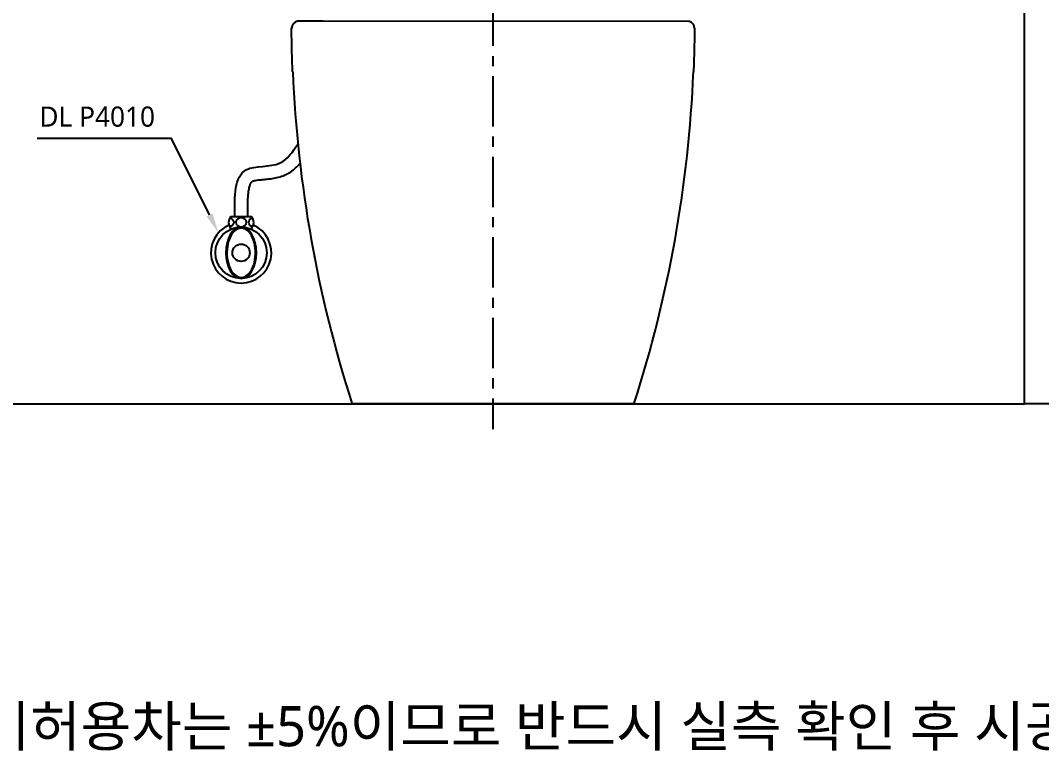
# Model space of a CAD drawing. Extents: x -4361 to 1554, y -156 to 2372.
# Drawn here: x -3298 to -2285, y -156 to 572 of the extents above; entities that cross this region are included whole.
import ezdxf

# ---------------------------------------------------------------- set-up
doc = ezdxf.new("R2010")
doc.units = 0
doc.header["$LTSCALE"] = 20
doc.header["$MEASUREMENT"] = 0
doc.linetypes.add('CENTER', pattern=[2, 1.25, -0.25, 0.25, -0.25])
doc.layers.get('0').update_dxf_attribs({"linetype": 'CONTINUOUS'})
for name, color, linetype in [('2', 2, 'CONTINUOUS'), ('3', 3, 'CONTINUOUS'), ('4', 4, 'CONTINUOUS'), ('6', 6, 'CONTINUOUS'), ('CENTER', 2, 'CENTER')]:
    doc.layers.add(name, color=color, linetype=linetype)
doc.styles.add('GHS', font='romans', dxfattribs={"bigfont": 'ghs'})
doc.styles.add('ROMANS', font='NanumGothic.ttf', dxfattribs={"height": 10.144927})

msp = doc.modelspace()

# ---------------------------------------------------------------- linework, layer by layer
for p, q in [((-2969.4, 192.1), (-2969.3, 191.9)), ((-2969.3, 191.7), (-2969.2, 191.6)), ((-2958.3, 191.3), (-2969.2, 191.3)), ((-2969.1, 191.7), (-2968.9, 191.3)), ((-2892.8, 191.3), (-2958.3, 191.3)), ((-2765.5, 191.3), (-2892.8, 191.3)), ((-2700, 191.3), (-2765.5, 191.3)), ((-2689.2, 191.3), (-2700, 191.3)), ((-2689.1, 191.6), (-2689, 191.6)), ((-2689, 191.9), (-2688.9, 192.1))]:
    msp.add_line(p, q)
at = {"flags": 128}
msp.add_lwpolyline([(-2634.9, 571.1), (-2998, 571.2), (-3003.8, 571.2), (-3008.7, 571.2), (-3012.9, 571.2), (-3016.3, 571.2), (-3019.5, 571.2), (-3021.7, 571.2), (-3023, 571.2), (-3023.4, 571.2)], dxfattribs=at)
for centre, radius, start, end in [((-3022.1, 564.3), 7, 100.6877, 180.3474), ((-1774.5, 575.1), 1254.7, 182.463, 197.7765), ((-3883.1, 575), 1254.1, 342.2197, 357.5409)]:
    msp.add_arc(centre, radius, start, end)
for points, knots in [([(-2629.2, 564.3), (-2629.2, 564.8), (-2629.3, 565.8), (-2629.8, 567.3), (-2630.6, 568.6), (-2631.6, 569.7), (-2632.8, 570.3), (-2633.8, 571), (-2634.6, 571.1), (-2634.9, 571.1)], [0, 0, 0, 0, 0.162311, 0.325293, 0.484256, 0.634293, 0.781236, 0.898021, 1, 1, 1, 1]), ([(-3028.1, 521.1), (-3028.4, 528.3), (-3028.7, 535.5), (-3029, 549.9), (-3029.1, 557.1), (-3029.1, 564.3)], [0, 0, 0, 0, 0.5, 0.5, 1, 1, 1, 1]), ([(-2629.2, 564.3), (-2629.2, 557.1), (-2629.3, 549.9), (-2629.6, 535.5), (-2629.9, 528.3), (-2630.2, 521.1)], [0, 0, 0, 0, 0.5, 0.5, 1, 1, 1, 1])]:
    msp.add_open_spline(points, degree=3, knots=knots)
for points, degree in [([(-3029.1, 564.3), (-3029.1, 564.3), (-3029.1, 564.3), (-3029.1, 564.3)], 3), ([(-2629.2, 564.3), (-2629.2, 564.3), (-2629.2, 564.3), (-2629.2, 564.3)], 3), ([(-2969.2, 191.6), (-2969.2, 191.3)], 1), ([(-2689.1, 191.6), (-2689.2, 191.3)], 1)]:
    msp.add_open_spline(points, degree=degree)
at = {"color": 4}
msp.add_spline([(-3085.5, 377.3), (-3074.1, 423.8), (-3040.5, 430.6), (-3023, 449.3)], degree=3, dxfattribs=at)
msp.add_open_spline([(-3072.5, 377.5), (-3072.5, 378.4), (-3072.5, 379.4), (-3072.6, 382.1), (-3072.6, 383.9), (-3072.6, 388.8), (-3072.6, 391.8), (-3072.3, 397.5), (-3072.1, 400.1), (-3071.5, 404), (-3071.2, 405.5), (-3070.6, 408), (-3070.2, 409.1), (-3069.6, 410.4), (-3069.4, 410.9), (-3068.9, 411.5), (-3068.8, 411.7), (-3068.5, 412), (-3068.3, 412.1), (-3068.2, 412.2), (-3068.1, 412.3), (-3068, 412.3), (-3068, 412.3), (-3067.9, 412.4), (-3067.8, 412.4), (-3067.5, 412.5), (-3067.3, 412.6), (-3066.5, 412.9), (-3065.9, 413), (-3064.2, 413.4), (-3063.2, 413.5), (-3061, 413.8), (-3059.8, 413.9), (-3057.2, 414.1), (-3055.8, 414.3), (-3052.9, 414.5), (-3051.4, 414.7), (-3047.9, 415.1), (-3045.9, 415.5), (-3041.7, 416.4), (-3039.6, 417), (-3036.8, 418.1), (-3036.2, 418.3), (-3035.1, 418.8), (-3034.6, 419), (-3033.7, 419.5), (-3033.2, 419.7), (-3031.9, 420.5), (-3031, 421), (-3028.3, 422.8), (-3026.6, 424.2), (-3023.6, 427), (-3022.3, 428.4), (-3021, 429.9), (-3020.9, 430), (-3020.9, 430)], degree=3, knots=[0, 0, 0, 0, 2.202181, 2.202181, 6.606543, 6.606543, 14.528768, 14.528768, 22.450993, 22.450993, 28.227361, 28.227361, 34.00373, 34.00373, 38.064967, 38.064967, 42.126205, 42.126205, 46.187442, 46.187442, 47.496444, 47.496444, 48.547049, 48.547049, 49.597655, 49.597655, 51.698866, 51.698866, 55.567784, 55.567784, 59.436701, 59.436701, 63.305618, 63.305618, 67.174536, 67.174536, 71.043453, 71.043453, 75.748337, 75.748337, 80.453221, 80.453221, 81.702147, 81.702147, 82.736163, 82.736163, 83.770178, 83.770178, 85.838208, 85.838208, 90.325777, 90.325777, 94.813346, 94.813346, 94.972822, 94.972822, 94.972822, 94.972822], dxfattribs=at)
at = {"layer": '3', "color": 7}
msp.add_lwpolyline([(-4229.2, 2116.4), (-4229.2, 2371.7), (-1594, 2371.7), (-1594, 191.3), (-2301.7, 191.3)], dxfattribs=at)
at = {"layer": '3', "extrusion": (0, 0, -1)}
msp.add_lwpolyline([(3110.6, 379), (3148.4, 454.7), (3281.7, 454.7)], dxfattribs=at)
msp.add_solid([(3113.6, 377.5), (3101.7, 361.1), (3107.7, 380.5)], dxfattribs=at)
at = {"layer": '4'}
for p, q in [((-3089.7, 377.3), (-3085.5, 377.3)), ((-3085.5, 377.3), (-3068.7, 377.3)), ((-3089.7, 364.6), (-3089.7, 365.3)), ((-3089.7, 365.3), (-3087.8, 365.3)), ((-3088.4, 365.1), (-3088.4, 365.3)), ((-3070.5, 365.3), (-3068.7, 365.3)), ((-3069.9, 365.1), (-3069.9, 365.3)), ((-3068.7, 364.6), (-3068.7, 365.3))]:
    msp.add_line(p, q, dxfattribs=at)
for radius in [25.5, 8.62]:
    msp.add_circle((-3079.2, 341.3), radius, dxfattribs=at)
for centre, radius, start, end in [((-3081.7, 371.3), 10, 143.1301, 216.8699), ((-3076.7, 371.3), 10, 323.1301, 36.8699), ((-3079.2, 341.3), 30, 113.9173, 66.0827)]:
    msp.add_arc(centre, radius, start, end, dxfattribs=at)
at = {"layer": '4', "extrusion": (0, 0, -1)}
for centre, start_param, end_param in [((-3091.8, 371.6), 1.824119, 4.49897), ((-3066.4, 371.6), 4.942097, 7.58465)]:
    msp.add_ellipse(centre, major_axis=(-5.23, 0), ratio=0.866391, start_param=start_param, end_param=end_param, dxfattribs=at)
for centre, major_axis, ratio in [((-3079.2, 371.6), (-5.23, 0), 0.866391), ((-3079.2, 341.3), (0, 25.5), 0.596529)]:
    msp.add_ellipse(centre, major_axis=major_axis, ratio=ratio, dxfattribs=at)
at = {"layer": '4'}
msp.add_open_spline([(-3079.2, 365.8), (-3077.1, 365.8), (-3075, 365), (-3071.1, 361.8), (-3069.3, 359.3), (-3066.6, 353.3), (-3065.6, 349.7), (-3064.8, 342.2), (-3064.9, 338.3), (-3066.1, 330.9), (-3067.2, 327.5), (-3070.3, 321.9), (-3072.1, 319.8), (-3076.1, 317.1), (-3078.2, 316.6), (-3082.4, 317.2), (-3084.5, 318.3), (-3088.2, 322.2), (-3089.9, 324.9), (-3092.3, 331.3), (-3093.1, 335), (-3093.5, 342.6), (-3093.2, 346.5), (-3091.6, 353.7), (-3090.3, 356.9), (-3087, 362), (-3085.1, 363.9), (-3081.8, 365.5), (-3080.5, 365.8), (-3079.2, 365.8)], degree=3, knots=[0, 0, 0, 0, 0.46111, 0.46111, 0.922219, 0.922219, 1.383329, 1.383329, 1.844439, 1.844439, 2.305549, 2.305549, 2.766658, 2.766658, 3.227768, 3.227768, 3.688878, 3.688878, 4.149988, 4.149988, 4.611097, 4.611097, 5.072207, 5.072207, 5.533317, 5.533317, 5.994427, 5.994427, 6.283185, 6.283185, 6.283185, 6.283185], dxfattribs=at)
at = {"layer": '6'}
msp.add_lwpolyline([(-3229.2, 2116.4), (-4229.2, 2116.4), (-4229.2, 191.3), (-2301.7, 191.3), (-2301.7, 1216.3)], dxfattribs=at)
at = {"layer": 'CENTER', "color": 1, "linetype": 'CENTER', "ltscale": 2}
msp.add_line((-2829.2, 756.7), (-2829.2, 166.2), dxfattribs=at)

# ---------------------------------------------------------------- texts
at = {"layer": '2', "insert": (-3279.5, 476.4), "char_height": 20, "attachment_point": 4, "style": 'ROMANS'}
msp.add_mtext('DL P4010', dxfattribs=at)
at = {"layer": '3', "color": 1, "insert": (-4242, -108.8), "char_height": 40, "attachment_point": 1, "style": 'GHS'}
msp.add_mtext_dynamic_manual_height_columns('{\\fNanumGothic|b0|i0|c129|p50;※주의: 비데 개폐높이 포함, 설치부위 도기허용차는 ±5%이므로 반드시 실측 확인 후 시공하십시오.}', width=2648.262, gutter_width=13.5, heights=[0], dxfattribs=at)

doc.saveas('drawing.dxf')
